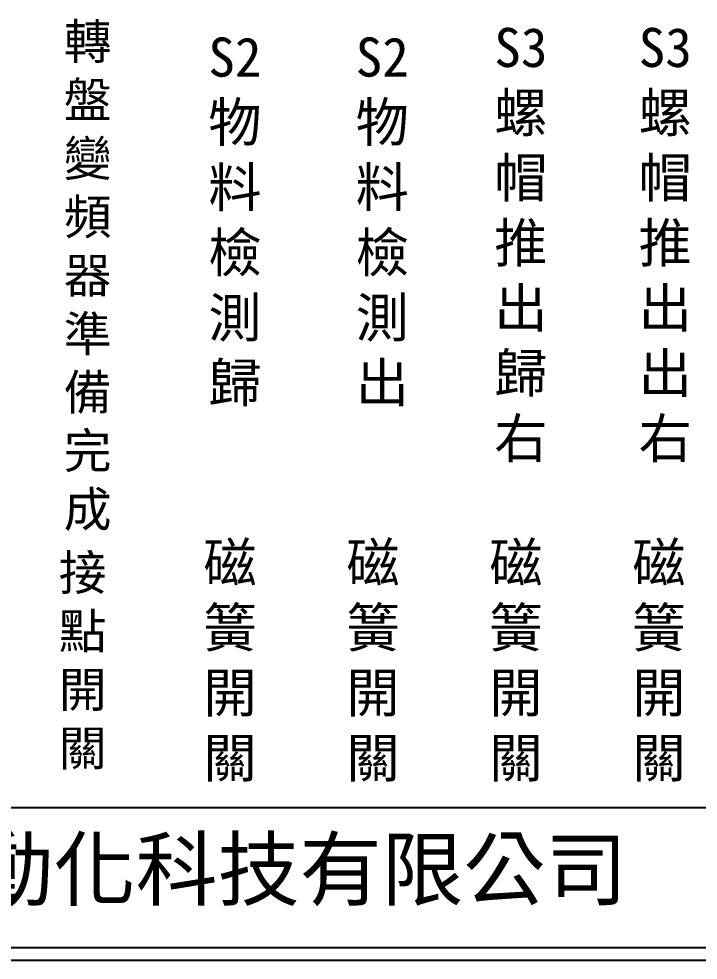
# Model space of a CAD drawing. Extents: x 275 to 562, y 265 to 469.
# Drawn here: x 342.7 to 410.6, y 264.9 to 358.9 of the extents above; entities that cross this region are included whole.
import ezdxf

# ---------------------------------------------------------------- set-up
doc = ezdxf.new("R2010")
doc.units = 0
doc.layers.add('圖框層', color=7, linetype='CONTINUOUS')
doc.layers.add('標尺寸層', color=3, linetype='CONTINUOUS')
doc.styles.add('CNS', font='romanc.shx', dxfattribs={"bigfont": 'chineset.shx'})
doc.styles.add('STSL', font='kaiu.ttf')

msp = doc.modelspace()

# ---------------------------------------------------------------- linework, layer by layer
at = {"layer": '圖框層', "color": 7}
for p, q in [((276.148, 280.195), (560.648, 280.195)), ((276.148, 266.195), (560.648, 266.195)), ((274.898, 264.945), (561.898, 264.945))]:
    msp.add_line(p, q, dxfattribs=at)

# ---------------------------------------------------------------- texts
at = {"layer": '圖框層', "color": 4, "style": 'STSL'}
msp.add_text('泓陞自動化科技有限公司', height=6, dxfattribs=at).set_placement((313.501, 271.022))
at = {"layer": '標尺寸層', "color": 7, "width": 4.96081, "attachment_point": 5, "style": 'CNS'}
for s, insert, char_height in [('{\\fDFKai-SB|b0|i0|c136|p65;轉盤變頻器準備完成}', (349.623, 333.078), 3.5), ('{\\fDFKai-SB|b0|i0|c136|p65;S3螺帽推出歸右}', (392.891, 336.309), 3.9), ('{\\fDFKai-SB|b0|i0|c136|p65;S3螺帽推出出右}', (407.312, 336.309), 3.9), ('{\\fDFKai-SB|b0|i0|c136|p65;S2物料檢測歸}', (364.336, 338.611), 3.9), ('{\\fDFKai-SB|b0|i0|c136|p65;S2物料檢測出}', (379.048, 338.611), 3.9), ('{\\fDFKai-SB|b0|i0|c136|p65;磁簧開關}', (363.843, 294.665), 3.9), ('{\\fDFKai-SB|b0|i0|c136|p65;磁簧開關}', (378.124, 294.665), 3.9), ('{\\fDFKai-SB|b0|i0|c136|p65;磁簧開關}', (392.398, 294.665), 3.9), ('{\\fDFKai-SB|b0|i0|c136|p65;磁簧開關}', (406.679, 294.665), 3.9), ('{\\fDFKai-SB|b0|i0|c136|p65;接點開關}', (349.13, 294.665), 3.5)]:
    msp.add_mtext(s, dxfattribs=dict(at, insert=insert, char_height=char_height))

doc.saveas('drawing.dxf')
